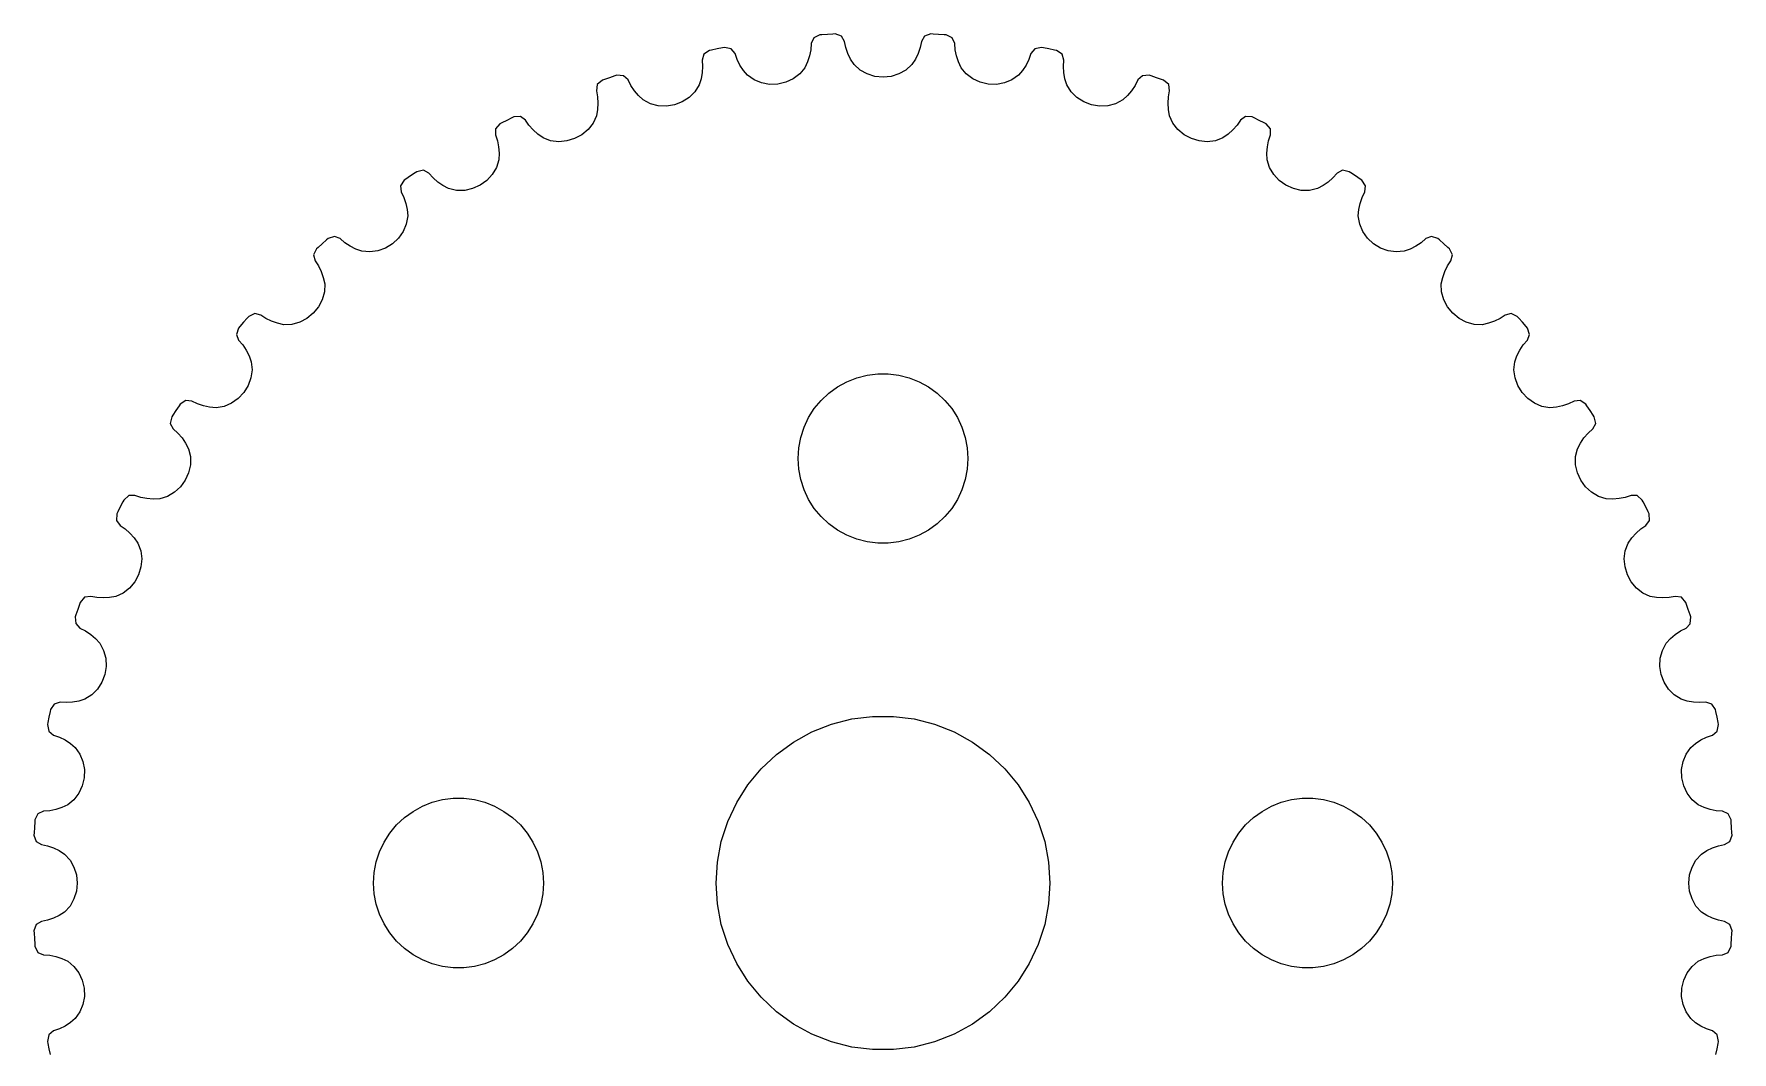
# Model space of a CAD drawing. Header units: metres. Extents: x -16 to 16, y 94 to 235.
# Drawn here: x -15 to 15, y 217.01 to 235 of the extents above; entities that cross this region are included whole.
import ezdxf

# ---------------------------------------------------------------- set-up
doc = ezdxf.new("R2010")
doc.units = ezdxf.units.M

msp = doc.modelspace()

# ---------------------------------------------------------------- linework, layer by layer
for p, q in [((-1.2247, 234.932), (-1.26839, 234.832)), ((-1.11827, 234.983), (-1.2247, 234.932)), ((-1.08076, 234.986), (-1.11827, 234.983)), ((-0.982666, 234.993), (-1.08076, 234.986)), ((-0.884521, 234.999), (-0.982666, 234.993)), ((-0.84697, 235.001), (-0.884521, 234.999)), ((-0.734589, 234.964), (-0.84697, 235.001)), ((-0.678375, 234.87), (-0.734589, 234.964)), ((0.734741, 234.964), (0.678375, 234.87)), ((0.84697, 235.001), (0.734741, 234.964)), ((0.884521, 234.999), (0.84697, 235.001)), ((0.982666, 234.993), (0.884521, 234.999)), ((1.08076, 234.986), (0.982666, 234.993)), ((1.11827, 234.983), (1.08076, 234.986)), ((1.22484, 234.932), (1.11827, 234.983)), ((1.26839, 234.832), (1.22484, 234.932)), ((-3.16319, 234.644), (-3.19348, 234.539)), ((-3.06439, 234.709), (-3.16319, 234.644)), ((-3.02759, 234.717), (-3.06439, 234.709)), ((-2.9312, 234.736), (-3.02759, 234.717)), ((-2.83469, 234.755), (-2.9312, 234.736)), ((-2.79773, 234.762), (-2.83469, 234.755)), ((-2.68147, 234.74), (-2.79773, 234.762)), ((-2.61356, 234.655), (-2.68147, 234.74)), ((-2.57729, 234.551), (-2.61356, 234.655)), ((-1.27646, 234.722), (-1.29799, 234.614)), ((-1.26839, 234.832), (-1.27646, 234.722)), ((-0.655991, 234.763), (-0.678375, 234.87)), ((-0.620392, 234.658), (-0.655991, 234.763)), ((-0.572189, 234.557), (-0.620392, 234.658)), ((0.620544, 234.658), (0.572357, 234.557)), ((0.656052, 234.763), (0.620544, 234.658)), ((0.678375, 234.87), (0.656052, 234.763)), ((1.2765, 234.722), (1.26839, 234.832)), ((1.29814, 234.613), (1.2765, 234.722)), ((2.61356, 234.655), (2.57733, 234.551)), ((2.68161, 234.74), (2.61356, 234.655)), ((2.79773, 234.762), (2.68161, 234.74)), ((2.83469, 234.755), (2.79773, 234.762)), ((2.9312, 234.736), (2.83469, 234.755)), ((3.02759, 234.717), (2.9312, 234.736)), ((3.06439, 234.709), (3.02759, 234.717)), ((3.16333, 234.644), (3.06439, 234.709)), ((3.19348, 234.539), (3.16333, 234.644)), ((-3.19434, 234.319), (-3.21481, 234.209)), ((-3.18712, 234.429), (-3.19434, 234.319)), ((-3.19348, 234.539), (-3.18712, 234.429)), ((-2.52832, 234.452), (-2.57729, 234.551)), ((-2.46739, 234.358), (-2.52832, 234.452)), ((-2.39519, 234.271), (-2.46739, 234.358)), ((-1.37994, 234.404), (-1.47218, 234.294)), ((-1.33263, 234.507), (-1.37994, 234.404)), ((-1.29799, 234.614), (-1.33263, 234.507)), ((-0.511993, 234.461), (-0.572189, 234.557)), ((-0.406158, 234.364), (-0.511993, 234.461)), ((-0.281647, 234.294), (-0.406158, 234.364)), ((0.406158, 234.364), (0.281647, 234.294)), ((0.511993, 234.461), (0.406158, 234.364)), ((0.572357, 234.557), (0.511993, 234.461)), ((1.33279, 234.507), (1.29814, 234.613)), ((1.37994, 234.404), (1.33279, 234.507)), ((1.47218, 234.294), (1.37994, 234.404)), ((2.46756, 234.358), (2.39519, 234.271)), ((2.52847, 234.452), (2.46756, 234.358)), ((2.57733, 234.551), (2.52847, 234.452)), ((3.18718, 234.429), (3.19348, 234.539)), ((3.19449, 234.319), (3.18718, 234.429)), ((3.21498, 234.209), (3.19449, 234.319)), ((-5.04756, 234.106), (-5.06392, 233.998)), ((-4.95808, 234.183), (-5.04756, 234.106)), ((-4.92259, 234.196), (-4.95808, 234.183)), ((-4.82957, 234.227), (-4.92259, 234.196)), ((-4.73636, 234.259), (-4.82957, 234.227)), ((-4.70062, 234.271), (-4.73636, 234.259)), ((-4.58247, 234.264), (-4.70062, 234.271)), ((-4.50403, 234.188), (-4.58247, 234.264)), ((-4.45447, 234.09), (-4.50403, 234.188)), ((-4.39299, 233.998), (-4.45447, 234.09)), ((-3.24828, 234.101), (-3.32536, 233.98)), ((-3.21481, 234.209), (-3.24828, 234.101)), ((-2.27757, 234.188), (-2.39519, 234.271)), ((-2.14494, 234.135), (-2.27757, 234.188)), ((-2.00317, 234.11), (-2.14494, 234.135)), ((-1.85823, 234.115), (-2.00317, 234.11)), ((-1.71706, 234.148), (-1.85823, 234.115)), ((-1.58646, 234.208), (-1.71706, 234.148)), ((-1.47218, 234.294), (-1.58646, 234.208)), ((-0.144287, 234.251), (-0.281647, 234.294)), ((0, 234.237), (-0.144287, 234.251)), ((0.144287, 234.251), (0, 234.237)), ((0.281647, 234.294), (0.144287, 234.251)), ((1.58646, 234.208), (1.47218, 234.294)), ((1.71706, 234.148), (1.58646, 234.208)), ((1.85823, 234.115), (1.71706, 234.148)), ((2.00317, 234.11), (1.85823, 234.115)), ((2.14494, 234.135), (2.00317, 234.11)), ((2.27757, 234.188), (2.14494, 234.135)), ((2.39519, 234.271), (2.27757, 234.188)), ((3.24828, 234.101), (3.21498, 234.209)), ((3.32536, 233.98), (3.24828, 234.101)), ((4.45453, 234.09), (4.39314, 233.998)), ((4.50403, 234.188), (4.45453, 234.09)), ((4.58261, 234.264), (4.50403, 234.188)), ((4.70062, 234.271), (4.58261, 234.264)), ((4.73636, 234.259), (4.70062, 234.271)), ((4.82957, 234.227), (4.73636, 234.259)), ((4.92259, 234.196), (4.82957, 234.227)), ((4.95808, 234.183), (4.92259, 234.196)), ((5.0477, 234.106), (4.95808, 234.183)), ((5.06392, 233.998), (5.0477, 234.106)), ((-5.06392, 233.998), (-5.04326, 233.89)), ((-5.04326, 233.89), (-5.03603, 233.78)), ((-5.03603, 233.78), (-5.04201, 233.668)), ((-4.32037, 233.913), (-4.39299, 233.998)), ((-4.2374, 233.836), (-4.32037, 233.913)), ((-4.11002, 233.769), (-4.2374, 233.836)), ((-3.97153, 233.734), (-4.11002, 233.769)), ((-3.82779, 233.728), (-3.97153, 233.734)), ((-3.68468, 233.751), (-3.82779, 233.728)), ((-3.54903, 233.803), (-3.68468, 233.751)), ((-3.42743, 233.88), (-3.54903, 233.803)), ((-3.32536, 233.98), (-3.42743, 233.88)), ((3.42743, 233.88), (3.32536, 233.98)), ((3.54903, 233.803), (3.42743, 233.88)), ((3.68468, 233.751), (3.54903, 233.803)), ((3.82779, 233.728), (3.68468, 233.751)), ((3.97153, 233.734), (3.82779, 233.728)), ((4.11002, 233.769), (3.97153, 233.734)), ((4.2374, 233.836), (4.11002, 233.769)), ((4.32054, 233.913), (4.2374, 233.836)), ((4.39314, 233.998), (4.32054, 233.913)), ((5.03616, 233.78), (5.04332, 233.89)), ((5.04216, 233.668), (5.03616, 233.78)), ((5.04332, 233.89), (5.06392, 233.998)), ((-6.76695, 233.415), (-6.84557, 233.326)), ((-6.73338, 233.432), (-6.76695, 233.415)), ((-6.64532, 233.475), (-6.73338, 233.432)), ((-6.55699, 233.519), (-6.64532, 233.475)), ((-6.5231, 233.535), (-6.55699, 233.519)), ((-6.40506, 233.544), (-6.5231, 233.535)), ((-6.31743, 233.479), (-6.40506, 233.544)), ((-6.25545, 233.388), (-6.31743, 233.479)), ((-5.12163, 233.426), (-5.20975, 233.313)), ((-5.06104, 233.556), (-5.12163, 233.426)), ((-5.04201, 233.668), (-5.06104, 233.556)), ((5.06104, 233.556), (5.04216, 233.668)), ((5.12163, 233.426), (5.06104, 233.556)), ((5.20975, 233.313), (5.12163, 233.426)), ((6.31743, 233.479), (6.25549, 233.388)), ((6.4052, 233.544), (6.31743, 233.479)), ((6.5231, 233.535), (6.4052, 233.544)), ((6.55699, 233.519), (6.5231, 233.535)), ((6.64532, 233.475), (6.55699, 233.519)), ((6.73338, 233.432), (6.64532, 233.475)), ((6.76695, 233.415), (6.73338, 233.432)), ((6.84569, 233.326), (6.76695, 233.415)), ((-6.84557, 233.326), (-6.84772, 233.217)), ((-6.84772, 233.217), (-6.81311, 233.113)), ((-6.18251, 233.305), (-6.25545, 233.388)), ((-6.09944, 233.23), (-6.18251, 233.305)), ((-6.0071, 233.164), (-6.09944, 233.23)), ((-5.87213, 233.115), (-6.0071, 233.164)), ((-5.73016, 233.098), (-5.87213, 233.115)), ((-5.44807, 233.153), (-5.5869, 233.111)), ((-5.32028, 233.221), (-5.44807, 233.153)), ((-5.20975, 233.313), (-5.32028, 233.221)), ((5.32028, 233.221), (5.20975, 233.313)), ((5.44807, 233.153), (5.32028, 233.221)), ((5.5869, 233.111), (5.44807, 233.153)), ((5.87213, 233.115), (5.73016, 233.098)), ((6.0071, 233.164), (5.87213, 233.115)), ((6.09959, 233.23), (6.0071, 233.164)), ((6.18265, 233.305), (6.09959, 233.23)), ((6.25549, 233.388), (6.18265, 233.305)), ((6.81316, 233.113), (6.84772, 233.217)), ((6.84772, 233.217), (6.84569, 233.326)), ((-6.81311, 233.113), (-6.79153, 233.004)), ((-6.79153, 233.004), (-6.78291, 232.893)), ((-6.78291, 232.893), (-6.7872, 232.78)), ((-5.5869, 233.111), (-5.73016, 233.098)), ((5.73016, 233.098), (5.5869, 233.111)), ((6.78307, 232.893), (6.79167, 233.004)), ((6.7872, 232.78), (6.78307, 232.893)), ((6.79167, 233.004), (6.81316, 233.113)), ((-8.26543, 232.547), (-8.34737, 232.493)), ((-8.23395, 232.568), (-8.26543, 232.547)), ((-8.11806, 232.592), (-8.23395, 232.568)), ((-8.02272, 232.539), (-8.11806, 232.592)), ((-7.94939, 232.457), (-8.02272, 232.539)), ((-6.90292, 232.52), (-7.0005, 232.414)), ((-6.83028, 232.643), (-6.90292, 232.52)), ((-6.7872, 232.78), (-6.83028, 232.643)), ((6.83028, 232.643), (6.7872, 232.78)), ((6.90292, 232.52), (6.83028, 232.643)), ((7.0005, 232.414), (6.90292, 232.52)), ((8.02272, 232.539), (7.94943, 232.457)), ((8.11818, 232.592), (8.02272, 232.539)), ((8.23395, 232.568), (8.11818, 232.592)), ((8.26543, 232.547), (8.23395, 232.568)), ((8.34737, 232.493), (8.26543, 232.547)), ((-8.46002, 232.417), (-8.52644, 232.319)), ((-8.52644, 232.319), (-8.51434, 232.21)), ((-8.42896, 232.438), (-8.46002, 232.417)), ((-8.34737, 232.493), (-8.42896, 232.438)), ((-7.86623, 232.384), (-7.94939, 232.457)), ((-7.77414, 232.321), (-7.86623, 232.384)), ((-7.67401, 232.268), (-7.77414, 232.321)), ((-7.53378, 232.237), (-7.67401, 232.268)), ((-7.39076, 232.238), (-7.53378, 232.237)), ((-7.25043, 232.27), (-7.39076, 232.238)), ((-7.11826, 232.329), (-7.25043, 232.27)), ((-7.0005, 232.414), (-7.11826, 232.329)), ((7.11826, 232.329), (7.0005, 232.414)), ((7.25043, 232.27), (7.11826, 232.329)), ((7.39076, 232.238), (7.25043, 232.27)), ((7.53378, 232.237), (7.39076, 232.238)), ((7.67401, 232.268), (7.53378, 232.237)), ((7.77429, 232.321), (7.67401, 232.268)), ((7.86636, 232.384), (7.77429, 232.321)), ((7.94943, 232.457), (7.86636, 232.384)), ((8.42896, 232.438), (8.34737, 232.493)), ((8.46002, 232.417), (8.42896, 232.438)), ((8.52655, 232.319), (8.46002, 232.417)), ((8.51434, 232.21), (8.52655, 232.319)), ((-8.51434, 232.21), (-8.46638, 232.111)), ((-8.46638, 232.111), (-8.43085, 232.007)), ((-8.43085, 232.007), (-8.40778, 231.897)), ((8.40791, 231.897), (8.43097, 232.007)), ((8.43097, 232.007), (8.46643, 232.111)), ((8.46643, 232.111), (8.51434, 232.21)), ((-8.42204, 231.643), (-8.478, 231.511)), ((-8.39723, 231.785), (-8.42204, 231.643)), ((-8.40778, 231.897), (-8.39723, 231.785)), ((8.39723, 231.785), (8.40791, 231.897)), ((8.42204, 231.643), (8.39723, 231.785)), ((8.478, 231.511), (8.42204, 231.643)), ((-9.83243, 231.361), (-9.90659, 231.296)), ((-9.80392, 231.385), (-9.83243, 231.361)), ((-9.69215, 231.424), (-9.80392, 231.385)), ((-9.59076, 231.385), (-9.69215, 231.424)), ((-9.50731, 231.313), (-9.59076, 231.385)), ((-8.56094, 231.394), (-8.66664, 231.295)), ((-8.478, 231.511), (-8.56094, 231.394)), ((8.56094, 231.394), (8.478, 231.511)), ((8.66664, 231.295), (8.56094, 231.394)), ((9.59076, 231.385), (9.50735, 231.313)), ((9.69226, 231.424), (9.59076, 231.385)), ((9.80392, 231.385), (9.69226, 231.424)), ((9.83243, 231.361), (9.80392, 231.385)), ((9.90659, 231.296), (9.83243, 231.361)), ((-10.0083, 231.206), (-10.0614, 231.101)), ((-10.0614, 231.101), (-10.0353, 230.995)), ((-9.9803, 231.231), (-10.0083, 231.206)), ((-9.90659, 231.296), (-9.9803, 231.231)), ((-9.41536, 231.251), (-9.50731, 231.313)), ((-9.31583, 231.201), (-9.41536, 231.251)), ((-9.20963, 231.161), (-9.31583, 231.201)), ((-9.06651, 231.149), (-9.20963, 231.161)), ((-8.9249, 231.168), (-9.06651, 231.149)), ((-8.7899, 231.218), (-8.9249, 231.168)), ((-8.66664, 231.295), (-8.7899, 231.218)), ((8.7899, 231.218), (8.66664, 231.295)), ((8.9249, 231.168), (8.7899, 231.218)), ((9.06651, 231.149), (8.9249, 231.168)), ((9.20963, 231.161), (9.06651, 231.149)), ((9.31596, 231.201), (9.20963, 231.161)), ((9.41548, 231.251), (9.31596, 231.201)), ((9.50735, 231.313), (9.41548, 231.251)), ((9.9803, 231.231), (9.90659, 231.296)), ((10.0083, 231.206), (9.9803, 231.231)), ((10.0615, 231.1), (10.0083, 231.206)), ((10.0353, 230.995), (10.0615, 231.1)), ((-10.0353, 230.995), (-9.97481, 230.903)), ((-9.97481, 230.903), (-9.9259, 230.803)), ((-9.9259, 230.803), (-9.88878, 230.698)), ((9.8889, 230.698), (9.92603, 230.803)), ((9.92603, 230.803), (9.97484, 230.903)), ((9.97484, 230.903), (10.0353, 230.995)), ((-9.86972, 230.444), (-9.908, 230.306)), ((-9.88878, 230.698), (-9.86359, 230.588)), ((-9.86359, 230.588), (-9.86972, 230.444)), ((9.86359, 230.588), (9.8889, 230.698)), ((9.86972, 230.444), (9.86359, 230.588)), ((9.908, 230.306), (9.86972, 230.444)), ((-9.9749, 230.179), (-10.0667, 230.067)), ((-9.908, 230.306), (-9.9749, 230.179)), ((9.9749, 230.179), (9.908, 230.306)), ((10.0667, 230.067), (9.9749, 230.179)), ((-11.3609, 229.832), (-11.3854, 229.804)), ((-11.2963, 229.907), (-11.3609, 229.832)), ((-11.2312, 229.98), (-11.2963, 229.907)), ((-11.2061, 230.008), (-11.2312, 229.98)), ((-11.1004, 230.062), (-11.2061, 230.008)), ((-10.9947, 230.035), (-11.1004, 230.062)), ((-10.9026, 229.975), (-10.9947, 230.035)), ((-10.8034, 229.926), (-10.9026, 229.975)), ((-10.6981, 229.889), (-10.8034, 229.926)), ((-10.5877, 229.864), (-10.6981, 229.889)), ((-10.4441, 229.87), (-10.5877, 229.864)), ((-10.3063, 229.908), (-10.4441, 229.87)), ((-10.179, 229.975), (-10.3063, 229.908)), ((-10.0667, 230.067), (-10.179, 229.975)), ((10.179, 229.975), (10.0667, 230.067)), ((10.3063, 229.908), (10.179, 229.975)), ((10.4441, 229.87), (10.3063, 229.908)), ((10.5877, 229.864), (10.4441, 229.87)), ((10.6982, 229.889), (10.5877, 229.864)), ((10.8035, 229.926), (10.6982, 229.889)), ((10.9026, 229.975), (10.8035, 229.926)), ((10.9947, 230.035), (10.9026, 229.975)), ((11.1005, 230.061), (10.9947, 230.035)), ((11.2061, 230.008), (11.1005, 230.061)), ((11.2312, 229.98), (11.2061, 230.008)), ((11.2963, 229.907), (11.2312, 229.98)), ((11.3609, 229.832), (11.2963, 229.907)), ((11.3854, 229.804), (11.3609, 229.832)), ((-11.3854, 229.804), (-11.4243, 229.692)), ((-11.4243, 229.692), (-11.3845, 229.591)), ((-11.3845, 229.591), (-11.3125, 229.507)), ((11.3126, 229.507), (11.3845, 229.591)), ((11.3845, 229.591), (11.4243, 229.692)), ((11.4243, 229.692), (11.3854, 229.804)), ((-11.3125, 229.507), (-11.2511, 229.415)), ((-11.2511, 229.415), (-11.2006, 229.316)), ((-11.2006, 229.316), (-11.1612, 229.21)), ((11.1612, 229.21), (11.2007, 229.316)), ((11.2007, 229.316), (11.2512, 229.415)), ((11.2512, 229.415), (11.3126, 229.507)), ((-11.1685, 228.925), (-11.2182, 228.79)), ((-11.1485, 229.067), (-11.1685, 228.925)), ((-11.1612, 229.21), (-11.1485, 229.067)), ((-0.638657, 228.857), (-0.463516, 228.927)), ((-0.463516, 228.927), (-0.281067, 228.973)), ((-0.281067, 228.973), (-0.094177, 228.997)), ((-0.094177, 228.997), (0.094177, 228.997)), ((0.094177, 228.997), (0.281067, 228.973)), ((0.281067, 228.973), (0.463516, 228.927)), ((0.463516, 228.927), (0.638657, 228.857)), ((11.1485, 229.067), (11.1612, 229.21)), ((11.1685, 228.925), (11.1485, 229.067)), ((11.2182, 228.79), (11.1685, 228.925)), ((-11.2946, 228.667), (-11.3939, 228.561)), ((-11.2182, 228.79), (-11.2946, 228.667)), ((-1.09344, 228.527), (-0.956131, 228.656)), ((-0.956131, 228.656), (-0.803726, 228.766)), ((-0.803726, 228.766), (-0.638657, 228.857)), ((0.638657, 228.857), (0.803726, 228.766)), ((0.803726, 228.766), (0.956131, 228.656)), ((0.956131, 228.656), (1.09344, 228.527)), ((11.2946, 228.667), (11.2182, 228.79)), ((11.3939, 228.561), (11.2946, 228.667)), ((-12.4927, 228.347), (-12.5471, 228.265)), ((-12.4378, 228.429), (-12.4927, 228.347)), ((-12.4166, 228.46), (-12.4378, 228.429)), ((-12.3187, 228.527), (-12.4166, 228.46)), ((-12.2105, 228.514), (-12.3187, 228.527)), ((-12.1113, 228.466), (-12.2105, 228.514)), ((-12.0066, 228.431), (-12.1113, 228.466)), ((-11.8973, 228.408), (-12.0066, 228.431)), ((-11.7845, 228.397), (-11.8973, 228.408)), ((-11.643, 228.422), (-11.7845, 228.397)), ((-11.5114, 228.478), (-11.643, 228.422)), ((-11.3939, 228.561), (-11.5114, 228.478)), ((-1.31445, 228.223), (-1.21352, 228.382)), ((-1.21352, 228.382), (-1.09344, 228.527)), ((1.09344, 228.527), (1.21352, 228.382)), ((1.21352, 228.382), (1.31445, 228.223)), ((11.5114, 228.478), (11.3939, 228.561)), ((11.643, 228.422), (11.5114, 228.478)), ((11.7845, 228.397), (11.643, 228.422)), ((11.8974, 228.408), (11.7845, 228.397)), ((12.0067, 228.431), (11.8974, 228.408)), ((12.1113, 228.466), (12.0067, 228.431)), ((12.2105, 228.514), (12.1113, 228.466)), ((12.3188, 228.526), (12.2105, 228.514)), ((12.4166, 228.46), (12.3188, 228.526)), ((12.4378, 228.429), (12.4166, 228.46)), ((12.4927, 228.347), (12.4378, 228.429)), ((12.5471, 228.265), (12.4927, 228.347)), ((-12.5677, 228.234), (-12.5916, 228.118)), ((-12.5916, 228.118), (-12.539, 228.023)), ((-12.5471, 228.265), (-12.5677, 228.234)), ((-12.539, 228.023), (-12.4567, 227.949)), ((-1.45287, 227.873), (-1.39465, 228.052)), ((-1.39465, 228.052), (-1.31445, 228.223)), ((1.31445, 228.223), (1.39465, 228.052)), ((1.39465, 228.052), (1.45287, 227.873)), ((12.4567, 227.949), (12.539, 228.023)), ((12.539, 228.023), (12.5917, 228.118)), ((12.5677, 228.234), (12.5471, 228.265)), ((12.5917, 228.118), (12.5677, 228.234)), ((-12.4567, 227.949), (-12.3839, 227.866)), ((-12.3839, 227.866), (-12.3207, 227.774)), ((-12.3207, 227.774), (-12.2678, 227.674)), ((-1.48816, 227.688), (-1.45287, 227.873)), ((1.45287, 227.873), (1.48816, 227.688)), ((12.2678, 227.674), (12.3208, 227.774)), ((12.3208, 227.774), (12.3839, 227.866)), ((12.3839, 227.866), (12.4567, 227.949)), ((-12.2678, 227.674), (-12.2366, 227.534)), ((-12.2366, 227.534), (-12.2379, 227.391)), ((-1.5, 227.5), (-1.48816, 227.688)), ((-1.48816, 227.312), (-1.5, 227.5)), ((1.48816, 227.688), (1.5, 227.5)), ((1.5, 227.5), (1.48816, 227.312)), ((12.2366, 227.534), (12.2678, 227.674)), ((12.2379, 227.391), (12.2366, 227.534)), ((-12.3292, 227.118), (-12.4138, 227.001)), ((-12.2695, 227.25), (-12.3292, 227.118)), ((-12.2379, 227.391), (-12.2695, 227.25)), ((-1.45287, 227.127), (-1.48816, 227.312)), ((-1.39465, 226.948), (-1.45287, 227.127)), ((1.45287, 227.127), (1.39465, 226.948)), ((1.48816, 227.312), (1.45287, 227.127)), ((12.2695, 227.25), (12.2379, 227.391)), ((12.3292, 227.118), (12.2695, 227.25)), ((12.4138, 227.001), (12.3292, 227.118)), ((-13.3263, 226.846), (-13.4146, 226.767)), ((-13.2174, 226.848), (-13.3263, 226.846)), ((-13.1127, 226.813), (-13.2174, 226.848)), ((-12.6427, 226.83), (-12.7798, 226.787)), ((-12.5195, 226.903), (-12.6427, 226.83)), ((-12.4138, 227.001), (-12.5195, 226.903)), ((-1.31445, 226.777), (-1.39465, 226.948)), ((1.39465, 226.948), (1.31445, 226.777)), ((12.5195, 226.903), (12.4138, 227.001)), ((12.6427, 226.83), (12.5195, 226.903)), ((12.7798, 226.787), (12.6427, 226.83)), ((13.2174, 226.848), (13.1128, 226.813)), ((13.3264, 226.846), (13.2174, 226.848)), ((13.4146, 226.767), (13.3264, 226.846)), ((-13.5349, 226.523), (-13.5435, 226.405)), ((-13.5186, 226.557), (-13.5349, 226.523)), ((-13.4754, 226.645), (-13.5186, 226.557)), ((-13.4316, 226.733), (-13.4754, 226.645)), ((-13.4146, 226.767), (-13.4316, 226.733)), ((-13.0043, 226.792), (-13.1127, 226.813)), ((-12.893, 226.783), (-13.0043, 226.792)), ((-12.7798, 226.787), (-12.893, 226.783)), ((-1.21352, 226.618), (-1.31445, 226.777)), ((-1.09344, 226.473), (-1.21352, 226.618)), ((1.21352, 226.618), (1.09344, 226.473)), ((1.31445, 226.777), (1.21352, 226.618)), ((12.8931, 226.783), (12.7798, 226.787)), ((13.0044, 226.792), (12.8931, 226.783)), ((13.1128, 226.813), (13.0044, 226.792)), ((13.4316, 226.733), (13.4146, 226.767)), ((13.4754, 226.645), (13.4316, 226.733)), ((13.5186, 226.557), (13.4754, 226.645)), ((13.5349, 226.523), (13.5186, 226.557)), ((13.5436, 226.405), (13.5349, 226.523)), ((-13.5435, 226.405), (-13.4789, 226.317)), ((-13.4789, 226.317), (-13.3878, 226.255)), ((-13.3878, 226.255), (-13.3047, 226.183)), ((-0.956131, 226.344), (-1.09344, 226.473)), ((-0.803726, 226.234), (-0.956131, 226.344)), ((-0.638657, 226.143), (-0.803726, 226.234)), ((0.803726, 226.234), (0.638657, 226.143)), ((0.956131, 226.344), (0.803726, 226.234)), ((1.09344, 226.473), (0.956131, 226.344)), ((13.3047, 226.183), (13.3878, 226.255)), ((13.3878, 226.255), (13.4789, 226.317)), ((13.4789, 226.317), (13.5436, 226.405)), ((-13.3047, 226.183), (-13.2301, 226.1)), ((-13.2301, 226.1), (-13.1645, 226.007)), ((-13.1645, 226.007), (-13.1152, 225.872)), ((-0.463516, 226.073), (-0.638657, 226.143)), ((-0.281067, 226.027), (-0.463516, 226.073)), ((-0.094177, 226.003), (-0.281067, 226.027)), ((0.094177, 226.003), (-0.094177, 226.003)), ((0.281067, 226.027), (0.094177, 226.003)), ((0.463516, 226.073), (0.281067, 226.027)), ((0.638657, 226.143), (0.463516, 226.073)), ((13.1152, 225.872), (13.1645, 226.007)), ((13.1645, 226.007), (13.2301, 226.099)), ((13.2301, 226.099), (13.3047, 226.183)), ((-13.1152, 225.872), (-13.0979, 225.73)), ((-13.0979, 225.73), (-13.1109, 225.587)), ((13.0979, 225.73), (13.1152, 225.872)), ((13.1109, 225.587), (13.0979, 225.73)), ((-13.2214, 225.32), (-13.3134, 225.21)), ((-13.1528, 225.448), (-13.2214, 225.32)), ((-13.1109, 225.587), (-13.1528, 225.448)), ((13.1528, 225.448), (13.1109, 225.587)), ((13.2214, 225.32), (13.1528, 225.448)), ((13.3134, 225.21), (13.2214, 225.32)), ((-14.1058, 225.048), (-14.1832, 224.958)), ((-13.9981, 225.064), (-14.1058, 225.048)), ((-13.8899, 225.043), (-13.9981, 225.064)), ((-13.7796, 225.036), (-13.8899, 225.043)), ((-13.6681, 225.042), (-13.7796, 225.036)), ((-13.5564, 225.061), (-13.6681, 225.042)), ((-13.4261, 225.122), (-13.5564, 225.061)), ((-13.3134, 225.21), (-13.4261, 225.122)), ((13.4261, 225.122), (13.3134, 225.21)), ((13.5564, 225.061), (13.4261, 225.122)), ((13.6682, 225.042), (13.5564, 225.061)), ((13.7796, 225.036), (13.6682, 225.042)), ((13.8899, 225.043), (13.7796, 225.036)), ((13.9981, 225.064), (13.8899, 225.043)), ((14.1059, 225.048), (13.9981, 225.064)), ((14.1832, 224.958), (14.1059, 225.048)), ((-14.2588, 224.736), (-14.2705, 224.701)), ((-14.2275, 224.83), (-14.2588, 224.736)), ((-14.1956, 224.923), (-14.2275, 224.83)), ((-14.1832, 224.958), (-14.1956, 224.923)), ((14.1956, 224.923), (14.1832, 224.958)), ((14.2275, 224.83), (14.1956, 224.923)), ((14.2588, 224.736), (14.2275, 224.83)), ((14.2705, 224.701), (14.2588, 224.736)), ((-14.2705, 224.701), (-14.2637, 224.583)), ((-14.2637, 224.583), (-14.1882, 224.504)), ((-14.1882, 224.504), (-14.0897, 224.455)), ((-14.0897, 224.455), (-13.9978, 224.393)), ((13.9979, 224.393), (14.0898, 224.454)), ((14.0898, 224.454), (14.1882, 224.504)), ((14.1882, 224.504), (14.2637, 224.582)), ((14.2637, 224.582), (14.2705, 224.701)), ((-13.9978, 224.393), (-13.9131, 224.321)), ((-13.9131, 224.321), (-13.836, 224.237)), ((-13.836, 224.237), (-13.7695, 224.11)), ((13.7695, 224.11), (13.836, 224.237)), ((13.836, 224.237), (13.9131, 224.32)), ((13.9131, 224.32), (13.9979, 224.393)), ((-13.7695, 224.11), (-13.7337, 223.972)), ((-13.728, 223.828), (-13.7514, 223.685)), ((-13.7337, 223.972), (-13.728, 223.828)), ((13.728, 223.828), (13.7337, 223.972)), ((13.7514, 223.685), (13.728, 223.828)), ((13.7337, 223.972), (13.7695, 224.11)), ((-13.8027, 223.549), (-13.8795, 223.427)), ((-13.7514, 223.685), (-13.8027, 223.549)), ((13.8027, 223.549), (13.7514, 223.685)), ((13.8795, 223.427), (13.8027, 223.549)), ((-14.2093, 223.215), (-14.319, 223.194)), ((-14.101, 223.248), (-14.2093, 223.215)), ((-13.9797, 223.325), (-14.101, 223.248)), ((-13.8795, 223.427), (-13.9797, 223.325)), ((13.9797, 223.325), (13.8795, 223.427)), ((14.101, 223.248), (13.9797, 223.325)), ((14.2093, 223.215), (14.101, 223.248)), ((14.3191, 223.194), (14.2093, 223.215)), ((-14.7362, 222.931), (-14.755, 222.835)), ((-14.7167, 223.028), (-14.7362, 222.931)), ((-14.709, 223.064), (-14.7167, 223.028)), ((-14.644, 223.163), (-14.709, 223.064)), ((-14.5393, 223.193), (-14.644, 223.163)), ((-14.4293, 223.187), (-14.5393, 223.193)), ((-14.319, 223.194), (-14.4293, 223.187)), ((-0.552765, 222.898), (-0.185226, 222.944)), ((-0.185226, 222.944), (0.185226, 222.944)), ((0.185226, 222.944), (0.552765, 222.898)), ((14.4293, 223.187), (14.3191, 223.194)), ((14.5393, 223.193), (14.4293, 223.187)), ((14.644, 223.163), (14.5393, 223.193)), ((14.709, 223.064), (14.644, 223.163)), ((14.7167, 223.028), (14.709, 223.064)), ((14.7362, 222.931), (14.7167, 223.028)), ((14.755, 222.835), (14.7362, 222.931)), ((-14.755, 222.835), (-14.762, 222.798)), ((-14.762, 222.798), (-14.7398, 222.682)), ((-14.7398, 222.682), (-14.6547, 222.614)), ((-14.6547, 222.614), (-14.5506, 222.577)), ((-1.58069, 222.491), (-1.25604, 222.669)), ((-1.25604, 222.669), (-0.911591, 222.806)), ((-0.911591, 222.806), (-0.552765, 222.898)), ((0.552765, 222.898), (0.911591, 222.806)), ((0.911591, 222.806), (1.25604, 222.669)), ((1.25604, 222.669), (1.58069, 222.491)), ((14.5506, 222.577), (14.6547, 222.614)), ((14.6547, 222.614), (14.7399, 222.681)), ((14.7399, 222.681), (14.762, 222.798)), ((14.762, 222.798), (14.755, 222.835)), ((-14.5506, 222.577), (-14.4515, 222.528)), ((-14.4515, 222.528), (-14.358, 222.468)), ((-14.358, 222.468), (-14.2707, 222.395)), ((-14.2707, 222.395), (-14.1882, 222.278)), ((-1.88039, 222.273), (-1.58069, 222.491)), ((1.58069, 222.491), (1.88039, 222.273)), ((14.1882, 222.278), (14.2707, 222.395)), ((14.2707, 222.395), (14.358, 222.467)), ((14.358, 222.467), (14.4515, 222.528)), ((14.4515, 222.528), (14.5506, 222.577)), ((-14.1882, 222.278), (-14.1346, 222.145)), ((-14.1346, 222.145), (-14.1102, 222.003)), ((-2.3866, 221.734), (-2.15045, 222.019)), ((-2.15045, 222.019), (-1.88039, 222.273)), ((1.88039, 222.273), (2.15045, 222.019)), ((2.15045, 222.019), (2.3866, 221.734)), ((14.1102, 222.003), (14.1346, 222.145)), ((14.1346, 222.145), (14.1882, 222.278)), ((-14.1479, 221.717), (-14.2082, 221.586)), ((-14.1147, 221.858), (-14.1479, 221.717)), ((-14.1102, 222.003), (-14.1147, 221.858)), ((-2.5851, 221.421), (-2.3866, 221.734)), ((2.3866, 221.734), (2.5851, 221.421)), ((14.1147, 221.858), (14.1102, 222.003)), ((14.1479, 221.717), (14.1147, 221.858)), ((14.2082, 221.586), (14.1479, 221.717)), ((-14.2942, 221.472), (-14.4043, 221.38)), ((-14.2082, 221.586), (-14.2942, 221.472)), ((-8.13866, 221.357), (-7.96352, 221.427)), ((-7.96352, 221.427), (-7.78107, 221.473)), ((-7.78107, 221.473), (-7.59418, 221.497)), ((-7.59418, 221.497), (-7.40581, 221.497)), ((-7.40581, 221.497), (-7.21892, 221.473)), ((-7.21892, 221.473), (-7.03647, 221.427)), ((-7.03647, 221.427), (-6.86133, 221.357)), ((-2.74283, 221.086), (-2.5851, 221.421)), ((2.5851, 221.421), (2.74283, 221.086)), ((6.86133, 221.357), (7.03647, 221.427)), ((7.03647, 221.427), (7.21892, 221.473)), ((7.21892, 221.473), (7.40581, 221.497)), ((7.40581, 221.497), (7.59418, 221.497)), ((7.59418, 221.497), (7.78107, 221.473)), ((7.78107, 221.473), (7.96352, 221.427)), ((7.96352, 221.427), (8.13866, 221.357)), ((14.2942, 221.472), (14.2082, 221.586)), ((14.4043, 221.38), (14.2942, 221.472)), ((-14.9831, 221.118), (-14.9859, 221.081)), ((-14.9316, 221.225), (-14.9831, 221.118)), ((-14.8318, 221.268), (-14.9316, 221.225)), ((-14.7219, 221.277), (-14.8318, 221.268)), ((-14.6135, 221.298), (-14.7219, 221.277)), ((-14.5074, 221.333), (-14.6135, 221.298)), ((-14.4043, 221.38), (-14.5074, 221.333)), ((-8.59344, 221.027), (-8.45613, 221.156)), ((-8.45613, 221.156), (-8.30373, 221.266)), ((-8.30373, 221.266), (-8.13866, 221.357)), ((-6.86133, 221.357), (-6.69626, 221.266)), ((-6.69626, 221.266), (-6.54385, 221.156)), ((-6.54385, 221.156), (-6.40654, 221.027)), ((6.40654, 221.027), (6.54385, 221.156)), ((6.54385, 221.156), (6.69626, 221.266)), ((6.69626, 221.266), (6.86133, 221.357)), ((8.13866, 221.357), (8.30373, 221.266)), ((8.30373, 221.266), (8.45613, 221.156)), ((8.45613, 221.156), (8.59344, 221.027)), ((14.5074, 221.333), (14.4043, 221.38)), ((14.6135, 221.298), (14.5074, 221.333)), ((14.7219, 221.276), (14.6135, 221.298)), ((14.8318, 221.268), (14.7219, 221.276)), ((14.9316, 221.225), (14.8318, 221.268)), ((14.9831, 221.118), (14.9316, 221.225)), ((14.9859, 221.081), (14.9831, 221.118)), ((-14.9988, 220.885), (-15.0009, 220.847)), ((-15.0009, 220.847), (-14.9638, 220.735)), ((-14.9927, 220.983), (-14.9988, 220.885)), ((-14.9859, 221.081), (-14.9927, 220.983)), ((-8.81445, 220.723), (-8.71352, 220.882)), ((-8.71352, 220.882), (-8.59344, 221.027)), ((-6.40654, 221.027), (-6.28647, 220.882)), ((-6.28647, 220.882), (-6.18553, 220.723)), ((-2.85732, 220.734), (-2.74283, 221.086)), ((2.74283, 221.086), (2.85732, 220.734)), ((6.18553, 220.723), (6.28647, 220.882)), ((6.28647, 220.882), (6.40654, 221.027)), ((8.59344, 221.027), (8.71352, 220.882)), ((8.71352, 220.882), (8.81445, 220.723)), ((14.9638, 220.735), (15.0009, 220.847)), ((14.9927, 220.983), (14.9859, 221.081)), ((14.9988, 220.885), (14.9927, 220.983)), ((15.0009, 220.847), (14.9988, 220.885)), ((-14.9638, 220.735), (-14.8705, 220.678)), ((-14.8705, 220.678), (-14.7626, 220.656)), ((-14.7626, 220.656), (-14.6579, 220.621)), ((-14.6579, 220.621), (-14.5572, 220.572)), ((-14.5572, 220.572), (-14.4612, 220.512)), ((-8.95287, 220.373), (-8.89465, 220.552)), ((-8.89465, 220.552), (-8.81445, 220.723)), ((-6.18553, 220.723), (-6.10533, 220.552)), ((-6.10533, 220.552), (-6.04712, 220.373)), ((-2.92673, 220.37), (-2.85732, 220.734)), ((2.85732, 220.734), (2.92673, 220.37)), ((6.04712, 220.373), (6.10533, 220.552)), ((6.10533, 220.552), (6.18553, 220.723)), ((8.81445, 220.723), (8.89465, 220.552)), ((8.89465, 220.552), (8.95287, 220.373)), ((14.4612, 220.512), (14.5572, 220.572)), ((14.5572, 220.572), (14.6579, 220.62)), ((14.6579, 220.62), (14.7626, 220.656)), ((14.7626, 220.656), (14.8705, 220.678)), ((14.8705, 220.678), (14.9638, 220.735)), ((-14.4612, 220.512), (-14.3641, 220.406)), ((-14.3641, 220.406), (-14.2937, 220.282)), ((-14.2937, 220.282), (-14.2509, 220.144)), ((-8.98816, 220.188), (-8.95287, 220.373)), ((-6.04712, 220.373), (-6.01183, 220.188)), ((-2.95, 220), (-2.92673, 220.37)), ((2.92673, 220.37), (2.95, 220)), ((6.01183, 220.188), (6.04712, 220.373)), ((8.95287, 220.373), (8.98816, 220.188)), ((14.2509, 220.144), (14.2937, 220.282)), ((14.2937, 220.282), (14.3641, 220.406)), ((14.3641, 220.406), (14.4612, 220.512)), ((-14.2509, 220.144), (-14.2365, 220)), ((-14.2365, 220), (-14.2509, 219.856)), ((-9, 220), (-8.98816, 220.188)), ((-8.98816, 219.812), (-9, 220)), ((-6.01183, 220.188), (-6, 220)), ((-6, 220), (-6.01183, 219.812)), ((-2.92673, 219.63), (-2.95, 220)), ((2.95, 220), (2.92673, 219.63)), ((6, 220), (6.01183, 220.188)), ((6.01183, 219.812), (6, 220)), ((8.98816, 220.188), (9, 220)), ((9, 220), (8.98816, 219.812)), ((14.2365, 220), (14.2509, 220.144)), ((14.2509, 219.856), (14.2365, 220)), ((-14.2937, 219.718), (-14.3641, 219.594)), ((-14.2509, 219.856), (-14.2937, 219.718)), ((-8.95287, 219.627), (-8.98816, 219.812)), ((-8.89465, 219.448), (-8.95287, 219.627)), ((-6.04712, 219.627), (-6.10533, 219.448)), ((-6.01183, 219.812), (-6.04712, 219.627)), ((-2.85732, 219.266), (-2.92673, 219.63)), ((2.92673, 219.63), (2.85732, 219.266)), ((6.04712, 219.627), (6.01183, 219.812)), ((6.10533, 219.448), (6.04712, 219.627)), ((8.95287, 219.627), (8.89465, 219.448)), ((8.98816, 219.812), (8.95287, 219.627)), ((14.2937, 219.718), (14.2509, 219.856)), ((14.3641, 219.594), (14.2937, 219.718)), ((-14.8705, 219.322), (-14.9638, 219.265)), ((-14.7626, 219.344), (-14.8705, 219.322)), ((-14.6579, 219.38), (-14.7626, 219.344)), ((-14.5572, 219.428), (-14.6579, 219.38)), ((-14.4612, 219.488), (-14.5572, 219.428)), ((-14.3641, 219.594), (-14.4612, 219.488)), ((-8.81445, 219.277), (-8.89465, 219.448)), ((-6.10533, 219.448), (-6.18553, 219.277)), ((6.18553, 219.277), (6.10533, 219.448)), ((8.89465, 219.448), (8.81445, 219.277)), ((14.4612, 219.488), (14.3641, 219.594)), ((14.5572, 219.428), (14.4612, 219.488)), ((14.6579, 219.379), (14.5572, 219.428)), ((14.7626, 219.344), (14.6579, 219.379)), ((14.8705, 219.322), (14.7626, 219.344)), ((14.9638, 219.265), (14.8705, 219.322)), ((-14.9638, 219.265), (-15.0009, 219.153)), ((-15.0009, 219.153), (-14.9988, 219.115)), ((-14.9988, 219.115), (-14.9927, 219.017)), ((-14.9927, 219.017), (-14.9859, 218.919)), ((-8.71352, 219.118), (-8.81445, 219.277)), ((-8.59344, 218.973), (-8.71352, 219.118)), ((-6.28647, 219.118), (-6.40654, 218.973)), ((-6.18553, 219.277), (-6.28647, 219.118)), ((-2.74283, 218.914), (-2.85732, 219.266)), ((2.85732, 219.266), (2.74283, 218.914)), ((6.28647, 219.118), (6.18553, 219.277)), ((6.40654, 218.973), (6.28647, 219.118)), ((8.71352, 219.118), (8.59344, 218.973)), ((8.81445, 219.277), (8.71352, 219.118)), ((15.0009, 219.153), (14.9638, 219.265)), ((14.9859, 218.919), (14.9927, 219.017)), ((14.9927, 219.017), (14.9988, 219.115)), ((14.9988, 219.115), (15.0009, 219.153)), ((-14.9859, 218.919), (-14.9831, 218.882)), ((-14.9831, 218.882), (-14.9316, 218.775)), ((-14.9316, 218.775), (-14.8318, 218.732)), ((-14.8318, 218.732), (-14.7219, 218.724)), ((-14.7219, 218.724), (-14.6135, 218.702)), ((-8.45613, 218.844), (-8.59344, 218.973)), ((-8.30373, 218.734), (-8.45613, 218.844)), ((-8.13866, 218.643), (-8.30373, 218.734)), ((-6.69626, 218.734), (-6.86133, 218.643)), ((-6.54385, 218.844), (-6.69626, 218.734)), ((-6.40654, 218.973), (-6.54385, 218.844)), ((-2.5851, 218.579), (-2.74283, 218.914)), ((2.74283, 218.914), (2.5851, 218.579)), ((6.54385, 218.844), (6.40654, 218.973)), ((6.69626, 218.734), (6.54385, 218.844)), ((6.86133, 218.643), (6.69626, 218.734)), ((8.30373, 218.734), (8.13866, 218.643)), ((8.45613, 218.844), (8.30373, 218.734)), ((8.59344, 218.973), (8.45613, 218.844)), ((14.6135, 218.702), (14.7219, 218.723)), ((14.7219, 218.723), (14.8318, 218.732)), ((14.8318, 218.732), (14.9316, 218.775)), ((14.9316, 218.775), (14.9831, 218.882)), ((14.9831, 218.882), (14.9859, 218.919)), ((-14.6135, 218.702), (-14.5074, 218.667)), ((-14.5074, 218.667), (-14.4043, 218.62)), ((-14.4043, 218.62), (-14.2942, 218.528)), ((-14.2942, 218.528), (-14.2082, 218.414)), ((-14.2082, 218.414), (-14.1479, 218.283)), ((-7.96352, 218.573), (-8.13866, 218.643)), ((-7.78107, 218.527), (-7.96352, 218.573)), ((-7.59418, 218.503), (-7.78107, 218.527)), ((-7.40581, 218.503), (-7.59418, 218.503)), ((-7.21892, 218.527), (-7.40581, 218.503)), ((-7.03647, 218.573), (-7.21892, 218.527)), ((-6.86133, 218.643), (-7.03647, 218.573)), ((-2.3866, 218.266), (-2.5851, 218.579)), ((2.5851, 218.579), (2.3866, 218.266)), ((7.03647, 218.573), (6.86133, 218.643)), ((7.21892, 218.527), (7.03647, 218.573)), ((7.40581, 218.503), (7.21892, 218.527)), ((7.59418, 218.503), (7.40581, 218.503)), ((7.78107, 218.527), (7.59418, 218.503)), ((7.96352, 218.573), (7.78107, 218.527)), ((8.13866, 218.643), (7.96352, 218.573)), ((14.1479, 218.283), (14.2082, 218.414)), ((14.2082, 218.414), (14.2942, 218.528)), ((14.2942, 218.528), (14.4043, 218.62)), ((14.4043, 218.62), (14.5074, 218.667)), ((14.5074, 218.667), (14.6135, 218.702)), ((-14.1479, 218.283), (-14.1147, 218.142)), ((-14.1147, 218.142), (-14.1102, 217.997)), ((-2.15045, 217.981), (-2.3866, 218.266)), ((2.3866, 218.266), (2.15045, 217.981)), ((14.1102, 217.997), (14.1147, 218.142)), ((14.1147, 218.142), (14.1479, 218.283)), ((-14.1346, 217.855), (-14.1882, 217.722)), ((-14.1102, 217.997), (-14.1346, 217.855)), ((-1.88039, 217.727), (-2.15045, 217.981)), ((2.15045, 217.981), (1.88039, 217.727)), ((14.1346, 217.855), (14.1102, 217.997)), ((14.1882, 217.722), (14.1346, 217.855)), ((-14.358, 217.533), (-14.4515, 217.472)), ((-14.2707, 217.605), (-14.358, 217.533)), ((-14.1882, 217.722), (-14.2707, 217.605)), ((-1.58069, 217.509), (-1.88039, 217.727)), ((1.88039, 217.727), (1.58069, 217.509)), ((14.2707, 217.605), (14.1882, 217.722)), ((14.358, 217.532), (14.2707, 217.605)), ((14.4515, 217.472), (14.358, 217.532)), ((-14.7399, 217.319), (-14.762, 217.202)), ((-14.6547, 217.386), (-14.7399, 217.319)), ((-14.5506, 217.423), (-14.6547, 217.386)), ((-14.4515, 217.472), (-14.5506, 217.423)), ((-1.25604, 217.331), (-1.58069, 217.509)), ((-0.911591, 217.194), (-1.25604, 217.331)), ((1.25604, 217.331), (0.911591, 217.194)), ((1.58069, 217.509), (1.25604, 217.331)), ((14.5506, 217.423), (14.4515, 217.472)), ((14.6547, 217.386), (14.5506, 217.423)), ((14.7398, 217.318), (14.6547, 217.386)), ((14.762, 217.202), (14.7398, 217.318)), ((-14.762, 217.202), (-14.755, 217.165)), ((-14.755, 217.165), (-14.7362, 217.069)), ((-14.7362, 217.069), (-14.7167, 216.972)), ((-0.552765, 217.102), (-0.911591, 217.194)), ((-0.185226, 217.056), (-0.552765, 217.102)), ((0.185226, 217.056), (-0.185226, 217.056)), ((0.552765, 217.102), (0.185226, 217.056)), ((0.911591, 217.194), (0.552765, 217.102)), ((14.7167, 216.972), (14.7362, 217.069)), ((14.7362, 217.069), (14.755, 217.165)), ((14.755, 217.165), (14.762, 217.202))]:
    msp.add_line(p, q)

doc.saveas('drawing.dxf')
